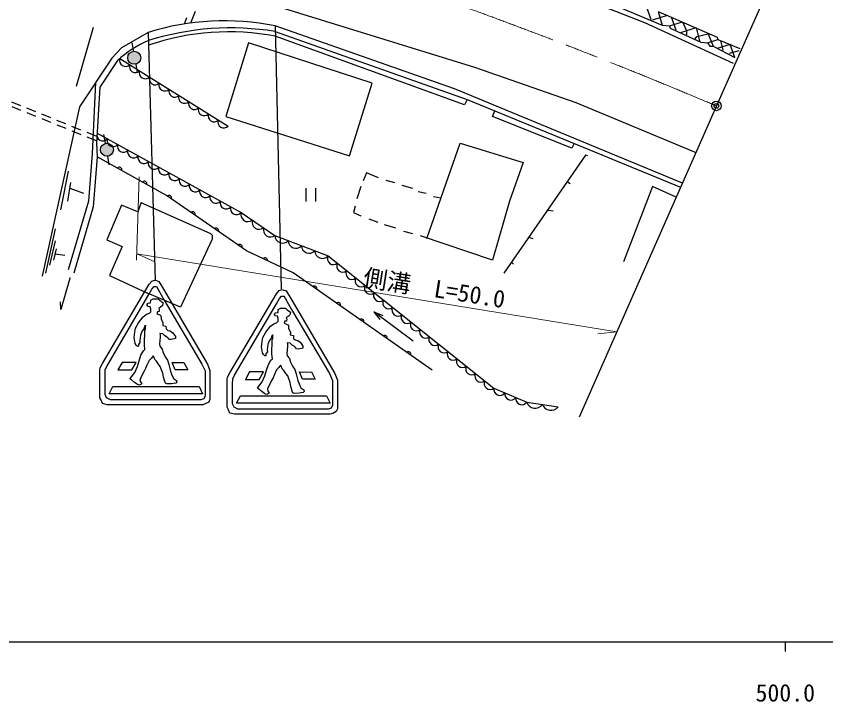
# Model space of a CAD drawing. Units: millimetres, scale not verified. Extents: x 40000 to 680000, y 20000 to 380000.
# Drawn here: x 487426 to 572246, y 198715 to 270566 of the extents above; entities that cross this region are included whole.
import ezdxf
from ezdxf.enums import TextEntityAlignment as Align

# ---------------------------------------------------------------- set-up
doc = ezdxf.new("R2010")
doc.units = ezdxf.units.MM
doc.header["$LTSCALE"] = 1000
doc.header["$PDMODE"] = 32
doc.header["$PDSIZE"] = 500
doc.linetypes.add('CHAIN', pattern=[18.5, 12, -1.5, 3.5, -1.5])
for name, color, linetype, lineweight in [('M-BGD', 7, 'Continuous', 25), ('M-BMK', 2, 'CHAIN', 13), ('M-BMK-SRVR', 3, 'Continuous', 25), ('M-STR-HTXT', 7, 'Continuous', 13), ('M-STR-STRC', 7, 'Continuous', 25), ('M-TTL-BAND', 7, 'Continuous', 25)]:
    doc.layers.add(name, color=color, linetype=linetype, lineweight=lineweight)
doc.layers.add('M-OTRS', color=6, linetype='Continuous')
doc.styles.add('ＭＳ ゴシック', font='')
doc.styles.get('ＭＳ ゴシック').set_extended_font_data('MS Gothic')

msp = doc.modelspace()

# ---------------------------------------------------------------- hatches: boundary and pattern name
at = {"layer": 'M-BGD'}
for points in [[(499914, 265532, -1), (499677, 266877, -0.41421), (500468, 266323, -0.41421)], [(496815, 257245, -0.41421), (497608, 256693, -0.41421), (497056, 255900, -1)]]:
    msp.add_hatch(color=256, dxfattribs=at).paths.add_polyline_path(points)

# ---------------------------------------------------------------- linework, layer by layer
for p, q in [((542147, 274292), (553238, 269889)), ((510640, 272900), (535458, 265233)), ((548836, 272260), (555101, 269635)), ((553408, 271752), (553916, 270228)), ((506170, 271063), (505699, 269841)), ((555609, 270651), (554085, 270143)), ((554678, 271075), (560858, 268365)), ((554678, 271075), (555101, 269635)), ((505264, 270391), (505013, 269742)), ((553238, 269889), (562552, 265656)), ((555863, 269551), (557218, 269974)), ((556032, 270482), (556540, 269127)), ((557218, 269974), (557641, 269043)), ((495496, 269381), (493718, 263201)), ((533342, 262947), (514546, 269551)), ((514546, 269551), (515201, 241981)), ((555101, 269635), (555863, 269551)), ((555863, 269551), (555948, 269297)), ((555948, 269297), (559165, 267857)), ((557048, 268873), (558657, 269381)), ((557641, 269043), (557641, 268619)), ((558657, 269381), (558996, 267942)), ((501253, 268873), (498459, 267265)), ((501253, 268873), (501970, 242876)), ((558572, 268196), (558742, 268450)), ((558742, 268450), (559927, 268704)), ((559842, 267773), (560943, 268111)), ((559927, 268704), (560435, 267434)), ((560858, 268365), (560943, 268111)), ((560943, 268111), (563229, 267180)), ((498459, 267265), (497443, 266164)), ((499554, 267782), (499713, 266882)), ((511752, 267773), (509381, 260068)), ((524706, 263539), (511752, 267773)), ((559165, 267857), (559842, 267773)), ((559842, 267773), (560096, 267434)), ((560096, 267434), (560435, 267434)), ((560435, 267434), (562721, 266249)), ((562213, 267603), (560858, 267180)), ((561197, 268027), (561451, 267011)), ((562721, 266249), (562213, 267603)), ((563144, 266926), (562128, 266672)), ((497443, 266164), (494056, 261084)), ((498036, 265910), (496173, 263116)), ((498297, 266140), (509633, 259050)), ((499952, 265524), (500111, 264624)), ((535458, 265233), (546042, 261507)), ((495739, 263608), (495375, 256163)), ((496173, 263116), (495834, 257274)), ((522335, 255919), (524706, 263539)), ((557217, 253070), (533342, 262947)), ((487895, 261186), (486969, 261562)), ((546042, 261507), (557726, 256681)), ((487919, 260691), (486992, 261065)), ((489471, 260548), (488544, 260923)), ((489496, 260055), (488569, 260429)), ((494056, 261084), (490131, 243307)), ((491046, 259909), (490120, 260285)), ((491072, 259419), (490145, 259793)), ((492622, 259271), (491695, 259646)), ((509381, 260068), (522335, 255919)), ((492649, 258783), (491722, 259157)), ((494198, 258632), (493271, 259008)), ((494225, 258147), (493298, 258521)), ((495874, 257953), (494846, 258370)), ((495847, 257493), (494875, 257885)), ((496778, 257253), (496616, 258152)), ((495834, 257274), (495919, 255835)), ((530463, 247283), (533934, 257274)), ((533934, 257274), (540538, 255242)), ((495375, 256163), (494988, 251178)), ((557726, 256681), (558634, 256282)), ((495919, 255835), (495496, 250585)), ((497181, 254996), (497020, 255895)), ((547058, 256004), (538506, 243643)), ((547312, 255919), (547058, 256004)), ((540538, 255242), (539099, 251178)), ((492871, 254311), (492078, 250265)), ((524113, 254141), (523774, 253295)), ((525383, 253633), (524113, 254141)), ((493125, 253125), (492786, 251178)), ((526145, 253379), (527076, 253125)), ((527838, 252871), (528939, 252533)), ((545195, 253210), (545449, 253041)), ((493040, 252533), (494480, 252025)), ((517762, 252532), (517762, 251132)), ((518812, 251132), (518812, 252532)), ((523520, 252702), (523097, 251432)), ((529532, 252194), (530378, 252025)), ((554085, 252702), (551037, 244828)), ((556572, 251608), (554085, 252702)), ((494988, 251178), (492871, 243981)), ((531140, 251686), (531902, 251517)), ((539099, 251178), (537321, 244997)), ((495496, 250585), (493464, 243643)), ((498459, 250755), (496935, 247114)), ((500152, 250077), (498459, 250755)), ((500506, 251028), (500152, 250077)), ((500506, 251028), (500745, 250924)), ((500745, 250924), (507772, 247791)), ((522928, 250670), (522758, 249993)), ((543163, 250247), (543671, 250162)), ((522758, 249993), (523520, 249654)), ((524367, 249315), (525298, 248977)), ((525976, 248723), (527161, 248384)), ((491516, 248299), (490500, 243643)), ((507772, 247791), (507942, 247622)), ((528008, 248045), (528939, 247791)), ((491516, 247029), (490924, 244489)), ((496935, 247114), (498544, 246437)), ((507942, 247199), (504640, 240087)), ((507942, 247622), (507942, 247199)), ((537321, 244997), (529786, 247537)), ((541216, 247368), (541554, 247283)), ((491601, 246183), (491347, 244997)), ((498544, 246437), (497189, 243389)), ((491516, 245675), (492532, 245505)), ((539353, 244743), (539522, 244574)), ((497189, 243389), (501168, 241526)), ((504640, 240087), (501168, 241526)), ((529001, 236521), (524893, 239601)), ((524893, 239601), (525532, 238787)), ((524893, 239601), (525854, 239216))]:
    msp.add_line(p, q, dxfattribs=at)
for points in [[(514560, 268965), (534673, 261832), (557037, 252661)], [(534673, 261832), (534407, 261275), (514571, 268476)], [(545870, 257240), (545654, 256737), (537332, 260059), (537585, 260638)], [(495895, 258324), (510978, 249982), (514532, 247573), (520101, 245440), (537479, 231577), (540915, 230116), (544193, 229642)], [(531002, 233466), (516428, 243676), (511557, 245967), (503184, 251785), (495919, 255835)], [(493060, 243188), (492993, 242978), (492095, 239834), (492066, 240637)]]:
    msp.add_lwpolyline(points, dxfattribs=at)
for centre in [(499796, 266204), (496936, 256573)]:
    msp.add_circle(centre, 683, dxfattribs=at)
for centre, radius, start, end in [((509241, 242880), 27194, 78.75138, 107.08263), ((509928, 240288), 29048, 80.82586, 107.32805), ((509732, 242833), 26095, 79.31319, 108.87506), ((506237, 256846), 12224, 113.94157, 132.1398), ((498876, 265919), 619, 159.08485, 316.86673), ((499906, 265274), 619, 159.08485, 316.86673), ((500937, 264630), 619, 159.08485, 316.86673), ((501967, 263985), 619, 159.08485, 316.86673), ((502998, 263341), 619, 159.08485, 316.86673), ((504028, 262696), 619, 159.08485, 316.86673), ((505059, 262052), 619, 159.08485, 316.86673), ((506089, 261407), 619, 159.08485, 316.86673), ((507120, 260763), 619, 159.08485, 316.86673), ((508150, 260118), 619, 159.08485, 316.86673), ((509181, 259474), 619, 159.08485, 316.86673), ((496496, 258139), 629, 162.8813, 319.222), ((497574, 257543), 629, 162.8813, 319.222), ((498651, 256948), 629, 162.8813, 319.222), ((499728, 256352), 629, 162.8813, 319.222), ((500806, 255756), 629, 162.8813, 319.222), ((501883, 255160), 629, 162.8813, 319.222), ((498242, 254476), 256, 343.54735, 138.18658), ((502960, 254564), 629, 162.8813, 319.222), ((504038, 253968), 629, 162.8813, 319.222), ((500862, 253015), 256, 343.54735, 138.18658), ((505115, 253372), 629, 162.8813, 319.222), ((506192, 252776), 629, 162.8813, 319.222), ((507270, 252180), 629, 162.8813, 319.222), ((503458, 251526), 256, 337.8823, 132.52153), ((508347, 251584), 629, 162.8813, 319.222), ((509424, 250989), 629, 162.8813, 319.222), ((510502, 250393), 629, 162.8813, 319.222), ((505922, 249814), 256, 337.8823, 132.52153), ((511717, 249797), 762, 165.9921, 305.75081), ((512902, 248994), 762, 165.9921, 305.75081), ((508385, 248102), 256, 337.8823, 132.52153), ((514087, 248191), 762, 165.9921, 305.75081), ((515338, 247591), 806, 181.33837, 316.75008), ((516730, 247058), 806, 181.33837, 316.75008), ((510849, 246390), 256, 337.8823, 132.52153), ((518122, 246525), 806, 181.33837, 316.75008), ((513503, 244989), 256, 347.49418, 142.13341), ((519514, 245992), 806, 181.33837, 316.75008), ((520666, 245158), 631, 153.42366, 309.4157), ((521631, 244387), 631, 153.42366, 309.4157), ((522597, 243617), 631, 153.42366, 309.4157), ((523562, 242847), 631, 153.42366, 309.4157), ((518684, 242027), 256, 337.66753, 132.30676), ((524527, 242077), 631, 153.42366, 309.4157), ((525493, 241307), 631, 153.42366, 309.4157), ((521141, 240305), 256, 337.66753, 132.30676), ((526458, 240537), 631, 153.42366, 309.4157), ((527424, 239766), 631, 153.42366, 309.4157), ((528389, 238996), 631, 153.42366, 309.4157), ((523598, 238584), 256, 337.66753, 132.30676), ((529355, 238226), 631, 153.42366, 309.4157), ((530320, 237456), 631, 153.42366, 309.4157), ((526055, 236863), 256, 337.66753, 132.30676), ((531285, 236686), 631, 153.42366, 309.4157), ((532251, 235916), 631, 153.42366, 309.4157), ((528512, 235142), 256, 337.66753, 132.30676), ((533216, 235146), 631, 153.42366, 309.4157), ((534182, 234375), 631, 153.42366, 309.4157), ((535147, 233605), 631, 153.42366, 309.4157), ((536113, 232835), 631, 153.42366, 309.4157), ((537078, 232065), 631, 153.42366, 309.4157), ((538105, 231460), 637, 169.40012, 324.52101), ((539251, 230973), 637, 169.40012, 324.52101), ((540396, 230486), 637, 169.40012, 324.52101), ((541797, 230429), 936, 199.52312, 324.02344), ((543436, 230192), 936, 199.52312, 324.02344)]:
    msp.add_arc(centre, radius, start, end, dxfattribs=at)
at = {"layer": 'M-BMK'}
msp.add_arc((354991, -223485), 526529, 66.99254, 74.3696, dxfattribs=at)
at = {"layer": 'M-BMK-SRVR'}
for p, q in [((575167, 293765), (560786, 261161)), ((560786, 261161), (546404, 228556))]:
    msp.add_line(p, q, dxfattribs=at)
msp.add_circle((560786, 261161), 500, dxfattribs=at)
msp.add_point((560786, 261161), dxfattribs=at)
at = {"layer": 'M-OTRS'}
msp.add_point((560786, 261161), dxfattribs=at)
at = {"layer": 'M-STR-HTXT'}
for p, q in [((500322, 253718), (500045, 245006)), ((500068, 245675), (550343, 237485)), ((500068, 245675), (501891, 244853)), ((550343, 237485), (548353, 237284))]:
    msp.add_line(p, q, dxfattribs=at)
at = {"layer": 'M-STR-STRC'}
for p, q in [((501523, 240802), (501768, 240941)), ((501768, 240941), (502302, 240947)), ((502302, 240947), (502459, 240790)), ((501103, 240332), (501254, 240483)), ((501238, 240147), (501103, 240332)), ((501456, 240114), (501238, 240147)), ((501254, 240483), (501506, 240517)), ((501540, 239862), (501456, 240114)), ((501506, 240517), (501523, 240802)), ((502559, 240085), (502369, 239929)), ((502459, 240790), (502828, 240533)), ((502761, 240242), (502559, 240085)), ((502828, 240533), (502761, 240242)), ((500734, 239073), (501070, 239325)), ((501070, 239325), (501389, 239459)), ((501389, 239459), (501540, 239593)), ((501540, 239593), (501540, 239862)), ((502213, 239593), (502168, 239391)), ((502168, 239391), (502481, 239257)), ((502392, 239604), (502213, 239593)), ((502369, 239929), (502414, 239794)), ((502414, 239794), (502392, 239604)), ((502481, 239257), (502593, 239167)), ((514453, 239345), (514604, 239496)), ((514587, 239160), (514453, 239345)), ((514604, 239496), (514855, 239529)), ((514855, 239529), (514872, 239815)), ((514872, 239815), (515117, 239954)), ((515117, 239954), (515651, 239960)), ((515651, 239960), (515808, 239803)), ((515808, 239803), (516177, 239546)), ((516110, 239255), (515909, 239098)), ((516177, 239546), (516110, 239255)), ((499929, 237869), (500247, 238435)), ((500247, 238435), (500734, 239073)), ((502593, 239167), (502615, 238843)), ((502615, 238843), (502806, 238418)), ((502806, 238418), (502794, 238149)), ((514419, 238337), (514738, 238472)), ((514805, 239126), (514587, 239160)), ((514738, 238472), (514889, 238606)), ((514889, 238875), (514805, 239126)), ((514889, 238606), (514889, 238875)), ((515562, 238605), (515517, 238404)), ((515517, 238404), (515830, 238270)), ((515741, 238617), (515562, 238605)), ((515909, 239098), (515718, 238941)), ((515718, 238941), (515763, 238807)), ((515763, 238807), (515741, 238617)), ((499862, 237455), (499929, 237869)), ((500578, 237533), (500455, 237153)), ((500791, 237813), (500578, 237533)), ((500858, 238093), (500791, 237813)), ((500970, 238115), (500858, 238093)), ((500869, 236123), (500903, 237634)), ((500903, 237634), (500970, 237791)), ((500970, 237791), (500970, 238171)), ((500970, 238171), (500970, 238115)), ((502794, 238149), (503119, 238093)), ((503119, 238093), (503141, 237791)), ((503141, 237791), (503321, 237634)), ((503321, 237634), (503567, 237578)), ((503567, 237578), (503835, 237388)), ((513596, 237448), (514083, 238086)), ((514083, 238086), (514419, 238337)), ((515830, 238270), (515942, 238180)), ((515942, 238180), (515965, 237856)), ((515965, 237856), (516155, 237430)), ((499773, 236895), (499862, 237455)), ((499885, 236269), (499773, 236895)), ((500455, 237153), (500377, 236571)), ((502515, 236929), (502436, 236213)), ((502783, 237276), (502481, 237321)), ((502481, 237321), (502492, 237175)), ((502492, 237175), (502515, 236929)), ((502985, 237075), (502783, 237276)), ((503186, 236963), (502985, 237075)), ((503343, 236817), (503186, 236963)), ((503432, 236694), (503343, 236817)), ((503667, 236672), (503432, 236694)), ((504104, 236772), (503667, 236672)), ((503835, 237388), (504003, 237130)), ((504003, 237130), (504115, 236985)), ((504115, 236985), (504104, 236772)), ((513211, 236468), (513279, 236882)), ((513279, 236882), (513596, 237448)), ((514140, 236826), (513928, 236546)), ((514208, 237106), (514140, 236826)), ((514319, 237128), (514208, 237106)), ((514252, 236647), (514319, 236803)), ((514319, 236803), (514319, 237184)), ((514319, 237184), (514319, 237128)), ((516155, 237430), (516144, 237162)), ((516144, 237162), (516468, 237106)), ((516468, 237106), (516491, 236803)), ((516491, 236803), (516670, 236647)), ((499996, 236101), (499885, 236269)), ((500120, 235955), (499996, 236101)), ((500243, 235978), (500120, 235955)), ((500388, 236369), (500243, 236168)), ((500243, 236168), (500243, 235978)), ((500377, 236571), (500388, 236369)), ((500914, 235631), (500869, 236123)), ((502436, 236213), (502470, 235978)), ((502470, 235978), (502705, 235687)), ((513122, 235908), (513211, 236468)), ((513234, 235281), (513122, 235908)), ((513805, 236166), (513726, 235584)), ((513928, 236546), (513805, 236166)), ((514219, 235136), (514252, 236647)), ((515864, 235942), (515786, 235225)), ((516133, 236289), (515830, 236333)), ((515830, 236333), (515842, 236188)), ((515842, 236188), (515864, 235942)), ((516334, 236087), (516133, 236289)), ((516535, 235975), (516334, 236087)), ((516692, 235830), (516535, 235975)), ((516670, 236647), (516916, 236591)), ((516782, 235707), (516692, 235830)), ((516916, 236591), (517185, 236401)), ((517185, 236401), (517353, 236143)), ((517353, 236143), (517464, 235998)), ((517464, 235998), (517453, 235785)), ((500310, 234456), (500500, 235038)), ((500500, 235038), (500746, 235508)), ((500746, 235508), (500914, 235631)), ((501765, 234982), (501586, 234735)), ((501843, 234881), (501765, 234982)), ((502705, 235687), (502828, 235306)), ((502828, 235306), (503030, 234881)), ((513346, 235113), (513234, 235281)), ((513469, 234968), (513346, 235113)), ((513592, 234990), (513469, 234968)), ((513737, 235382), (513592, 235181)), ((513592, 235181), (513592, 234990)), ((513726, 235584), (513737, 235382)), ((514263, 234643), (514219, 235136)), ((515786, 235225), (515819, 234990)), ((515819, 234990), (516054, 234699)), ((517017, 235684), (516782, 235707)), ((517453, 235785), (517017, 235684)), ((500131, 233862), (500310, 234456)), ((501362, 234500), (501093, 233918)), ((501586, 234735), (501362, 234500)), ((501955, 234601), (501843, 234881)), ((502123, 234411), (501955, 234601)), ((502324, 234109), (502123, 234411)), ((502526, 233851), (502324, 234109)), ((503030, 234881), (503265, 234523)), ((503265, 234523), (503421, 234075)), ((513849, 234050), (514096, 234520)), ((514096, 234520), (514263, 234643)), ((516054, 234699), (516177, 234319)), ((516177, 234319), (516379, 233894)), ((499862, 233236), (500131, 233862)), ((500825, 233381), (500634, 232989)), ((500981, 233661), (500825, 233381)), ((501093, 233918), (500981, 233661)), ((502772, 233157), (502526, 233851)), ((503421, 234075), (503578, 233381)), ((503578, 233381), (503712, 233034)), ((513480, 232875), (513659, 233468)), ((513659, 233468), (513849, 234050)), ((514711, 233513), (514443, 232931)), ((514935, 233748), (514711, 233513)), ((515114, 233994), (514935, 233748)), ((515192, 233894), (515114, 233994)), ((515304, 233614), (515192, 233894)), ((515472, 233423), (515304, 233614)), ((515674, 233121), (515472, 233423)), ((516379, 233894), (516614, 233535)), ((516614, 233535), (516771, 233088)), ((499347, 232575), (499493, 232766)), ((499493, 232452), (499347, 232575)), ((499493, 232766), (499862, 233236)), ((499829, 232172), (499493, 232452)), ((500489, 232665), (500388, 232486)), ((500388, 232486), (500433, 232262)), ((500634, 232989), (500489, 232665)), ((502850, 232732), (502772, 233157)), ((502996, 232273), (502850, 232732)), ((503712, 233034), (503891, 232598)), ((503891, 232598), (504205, 232396)), ((513211, 232248), (513480, 232875)), ((514331, 232674), (514174, 232394)), ((514443, 232931), (514331, 232674)), ((515875, 232864), (515674, 233121)), ((516121, 232170), (515875, 232864)), ((516771, 233088), (516927, 232394)), ((500131, 231982), (499829, 232172)), ((500332, 231893), (500131, 231982)), ((500590, 232049), (500332, 231893)), ((500433, 232262), (500590, 232049)), ((503074, 232094), (502996, 232273)), ((503197, 232027), (503074, 232094)), ((503712, 232049), (503197, 232027)), ((504149, 232116), (503712, 232049)), ((504261, 232240), (504149, 232116)), ((504205, 232396), (504261, 232240)), ((512697, 231588), (512842, 231778)), ((512842, 231465), (512697, 231588)), ((512842, 231778), (513211, 232248)), ((513838, 231677), (513737, 231498)), ((513984, 232002), (513838, 231677)), ((514174, 232394), (513984, 232002)), ((516200, 231745), (516121, 232170)), ((516345, 231286), (516200, 231745)), ((516927, 232394), (517062, 232047)), ((517062, 232047), (517241, 231610)), ((517241, 231610), (517554, 231409)), ((513178, 231185), (512842, 231465)), ((513480, 230995), (513178, 231185)), ((513681, 230905), (513480, 230995)), ((513939, 231062), (513681, 230905)), ((513737, 231498), (513782, 231275)), ((513782, 231275), (513939, 231062)), ((516424, 231107), (516345, 231286)), ((516547, 231040), (516424, 231107)), ((517062, 231062), (516547, 231040)), ((517498, 231129), (517062, 231062)), ((517610, 231252), (517498, 231129)), ((517554, 231409), (517610, 231252))]:
    msp.add_line(p, q, dxfattribs=at)
for points in [[(502015, 242893), (502371, 242759), (502858, 241953), (507464, 234110), (507727, 233424), (507727, 230419), (507593, 230117), (507240, 229932), (506971, 229832), (496949, 229848), (496462, 229966), (496277, 230386), (496177, 230587), (496177, 233508), (496227, 233710), (496462, 234163), (501353, 242467), (501638, 242802), (501935, 242910)], [(502118, 242225), (502295, 241930), (502930, 240816), (506883, 234115), (507223, 233392), (507225, 230783), (507070, 230473), (506774, 230367), (506351, 230357), (497295, 230367), (496903, 230566), (496739, 230933), (496731, 231271), (496735, 232999), (496759, 233546), (496949, 233933), (501338, 241406), (501647, 241959), (501870, 242226)], [(515364, 241905), (515721, 241771), (516208, 240965), (520813, 233123), (521076, 232437), (521076, 229432), (520942, 229130), (520589, 228945), (520321, 228844), (510298, 228861), (509811, 228979), (509627, 229398), (509526, 229600), (509526, 232521), (509576, 232722), (509811, 233176), (514702, 241479), (514988, 241815), (515284, 241922)], [(515468, 241238), (515644, 240942), (516279, 239828), (520233, 233128), (520572, 232405), (520574, 229795), (520419, 229485), (520123, 229380), (519701, 229369), (510644, 229380), (510253, 229578), (510088, 229946), (510081, 230284), (510084, 232011), (510109, 232559), (510298, 232946), (514687, 240418), (514996, 240972), (515220, 241238)], [(498528, 234270), (498084, 233494), (499543, 233494), (499987, 234270)], [(504163, 234258), (505001, 234270), (505410, 233504), (504064, 233497), (503754, 234272)], [(511877, 233283), (511434, 232506), (512892, 232506), (513336, 233283)], [(517512, 233271), (518350, 233283), (518759, 232517), (517414, 232510), (517104, 233284)], [(498276, 231774), (506578, 231774), (506959, 230997), (497162, 230997), (497559, 231774)], [(511625, 230787), (519928, 230787), (520308, 230010), (510512, 230010), (510908, 230787)]]:
    msp.add_lwpolyline(points, close=True, dxfattribs=at)
at = {"layer": 'M-TTL-BAND'}
for p, q in [((40000, 205000), (579000, 205000)), ((568000, 205000), (568000, 204000))]:
    msp.add_line(p, q, dxfattribs=at)

# ---------------------------------------------------------------- texts
at = {"layer": 'M-STR-HTXT', "style": 'ＭＳ ゴシック'}
msp.add_text('側溝\u3000L=50.0', height=1833, rotation=350.949, dxfattribs=at).set_placement((523605, 241780), align=Align.BOTTOM_LEFT)
at = {"layer": 'M-TTL-BAND', "style": 'ＭＳ ゴシック'}
msp.add_text('500.0', height=1833, dxfattribs=at).set_placement((568000, 198195), align=Align.BOTTOM_CENTER)

doc.saveas('drawing.dxf')
